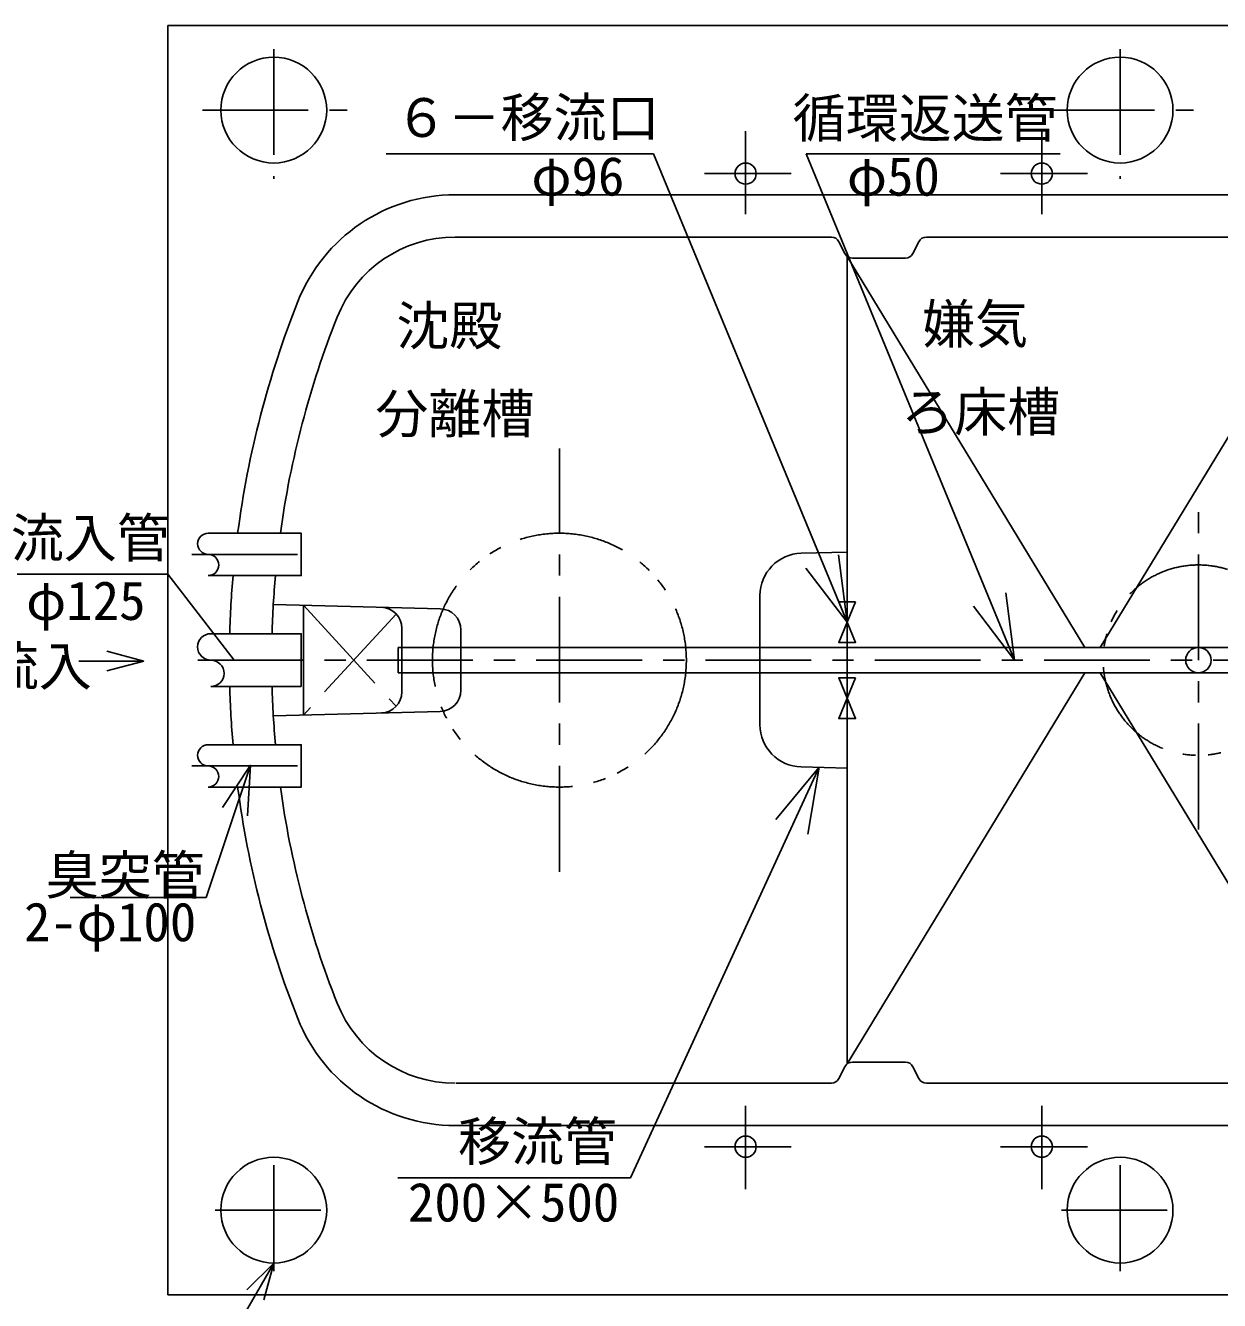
# Model space of a CAD drawing. Units: millimetres, scale not verified. Extents: x -14850 to 14850, y -10500 to 10500.
# Drawn here: x -10764 to -7942, y -1452 to 1561 of the extents above; entities that cross this region are included whole.
import ezdxf
from ezdxf.enums import TextEntityAlignment as Align

# ---------------------------------------------------------------- set-up
doc = ezdxf.new("R2010")
doc.units = ezdxf.units.MM
doc.header["$LTSCALE"] = 50
doc.linetypes.add('CHAIN1', pattern=[8, 5, -1, 1, -1])
doc.linetypes.add('DOUBLE_CHAIN1', pattern=[8.8, 5, -1, 0.6, -0.6, 0.6, -1])
for name, color, linetype, lineweight in [('0-0_空気管', 3, 'Continuous', 25), ('0-1_機器', 5, 'Continuous', 25), ('0-4_07', 7, 'Continuous', 25)]:
    doc.layers.add(name, color=color, linetype=linetype, lineweight=lineweight)
doc.styles.add('ＭＳ ゴシック', font='')
doc.styles.get('ＭＳ ゴシック').set_extended_font_data('MS Gothic')

msp = doc.modelspace()

# ---------------------------------------------------------------- linework, layer by layer
at = {"layer": '0-0_空気管'}
for p, q in [((-9280.26, 1258.39), (-9911.62, 1258.39)), ((-8822.33, 151.47), (-9280.26, 1258.39)), ((-8427.03, 61.47), (-8919.38, 1258.39)), ((-8919.38, 1258.39), (-8318.98, 1258.39)), ((-9748.69, 1061.47), (-8859.69, 1061.47)), ((-8634.97, 1061.47), (-7849.7, 1061.47)), ((-8841.81, 1050.41), (-8827.86, 1022.52)), ((-8666.81, 1022.52), (-8652.86, 1050.41)), ((-8822.33, -892.81), (-8822.33, 1015.74)), ((-8822.33, 1015.74), (-8260.57, 91.47)), ((-8809.97, 1011.46), (-8684.7, 1011.46)), ((-8224.1, 91.47), (-7662.33, 1015.74)), ((-8930.95, 314.02), (-8822.33, 316.86)), ((-10427.86, 264.68), (-10839.36, 264.68)), ((-10270.88, 61.47), (-10427.86, 264.68)), ((-9028.33, 214.05), (-9028.33, -91.12)), ((-10178.39, 193.07), (-9783.85, 182.74)), ((-10107.39, 191.21), (-10107.39, -68.28)), ((-9874.47, 136.41), (-9874.47, -13.47)), ((-9735.16, 132.76), (-9735.16, -9.83)), ((-9883.38, 91.47), (-9883.38, 31.47)), ((-9883.38, 91.47), (-7832.33, 91.47)), ((-10484.62, 59.28), (-10571.56, 82.57)), ((-10484.62, 59.28), (-10637.98, 59.28)), ((-10484.62, 59.28), (-10571.56, 35.98)), ((-7832.33, 31.47), (-9883.38, 31.47)), ((-8822.33, -892.81), (-8260.57, 31.47)), ((-8224.1, 31.47), (-7662.33, -892.81)), ((-10326.08, -1.03), (-10112.46, -1.03)), ((-9783.85, -59.81), (-10178.39, -70.14)), ((-10232.11, -187.03), (-10336.83, -499.88)), ((-8888.79, -191.85), (-9333.94, -1162.5)), ((-8930.95, -191.08), (-8822.33, -193.93)), ((-10336.83, -499.88), (-10658.72, -499.88)), ((-8841.81, -927.48), (-8827.86, -899.59)), ((-8809.97, -888.53), (-8684.7, -888.53)), ((-8666.81, -899.59), (-8652.86, -927.48)), ((-9746.69, -938.53), (-8859.69, -938.53)), ((-8634.97, -938.53), (-7849.7, -938.53)), ((-9333.94, -1162.5), (-9883.95, -1162.5))]:
    msp.add_line(p, q, dxfattribs=at)
at = {"layer": '0-0_空気管', "linetype": 'CHAIN1'}
for p, q in [((-9502.33, -438.53), (-9502.33, 561.47)), ((-7992.33, -338.53), (-7992.33, 461.47)), ((-10371.36, 311.47), (-10098.59, 311.47)), ((-10107.39, 191.21), (-9887.9, -47.57)), ((-9887.9, 170.5), (-10107.39, -68.28)), ((-10357.08, 61.47), (-6008.64, 61.47)), ((-10371.36, -188.53), (-10098.59, -188.53))]:
    msp.add_line(p, q, dxfattribs=at)
at = {"layer": '0-0_空気管'}
for points in [[(-9748.69, 1161.47), (-6969.26, 1161.47), (-6550.04, 1118.9)], [(-10332.33, 361.47), (-10112.46, 361.47), (-10112.46, 261.47), (-10332.33, 261.47)], [(-8919.68, 278.45), (-8822.33, 151.47), (-8843.15, 310.11)], [(-8524.12, 188.64), (-8427.03, 61.47), (-8447.52, 220.15)], [(-10112.46, -1.03), (-10112.46, 123.97), (-10326.08, 123.97)], [(-10332.33, -238.53), (-10112.46, -238.53), (-10112.46, -138.53), (-10332.33, -138.53)], [(-10239.45, -306.81), (-10232.11, -187.03), (-10298.35, -287.09)], [(-8915.58, -349.6), (-8888.79, -191.85), (-8990.86, -315.07)], [(-6550.04, -995.96), (-6969.26, -1038.53), (-9748.69, -1038.53)]]:
    msp.add_lwpolyline(points, dxfattribs=at)
for points in [[(-8802.33, 199.47), (-8842.33, 199.47), (-8802.33, 103.47), (-8842.33, 103.47)], [(-8802.33, 19.47), (-8842.33, 19.47), (-8802.33, -76.53), (-8842.33, -76.53)]]:
    msp.add_lwpolyline(points, close=True, dxfattribs=at)
at = {"layer": '0-0_空気管', "linetype": 'DOUBLE_CHAIN1'}
for centre, radius in [((-9502.33, 61.47), 300), ((-7992.33, 61.47), 225)]:
    msp.add_circle(centre, radius, dxfattribs=at)
at = {"layer": '0-0_空気管'}
msp.add_circle((-7992.33, 61.47), 30, dxfattribs=at)
for centre, radius, start, end in [((-9748.69, 761.47), 400, 90, 158.38171), ((-9748.69, 761.47), 300, 90, 158.38171), ((-8859.69, 1041.47), 20, 26.56387, 90), ((-8634.97, 1041.47), 20, 90, 153.43611), ((-8809.97, 1031.46), 20, 206.56387, 270), ((-8684.7, 1031.46), 20, 270, 333.43611), ((-7982.33, 61.47), 2300, 158.38171, 172.50528), ((-7982.33, 61.47), 2200, 158.38171, 172.16251), ((-10332.33, 336.47), 25, 90, 270), ((-10332.33, 286.47), 25, 270, 90), ((-8928.33, 214.05), 100, 91.5, 180), ((-7982.33, 61.47), 2300, 175.01144, 178.44286), ((-7982.33, 61.47), 2200, 174.78409, 178.37206), ((-9924.47, 136.41), 50, 0, 88.5), ((-9785.16, 132.76), 50, 0, 88.5), ((-10326.08, 92.72), 31.25, 90, 270), ((-10326.08, 30.22), 31.25, 270, 90), ((-7982.33, 61.47), 2300, 181.55713, 184.98854), ((-7982.33, 61.47), 2200, 181.62793, 185.2159), ((-9924.47, -13.47), 50, 271.5, 0), ((-9785.16, -9.83), 50, 271.5, 0), ((-8928.33, -91.12), 100, 180, 268.5), ((-10332.33, -163.53), 25, 90, 270), ((-10332.33, -213.53), 25, 270, 90), ((-7982.33, 61.47), 2300, 187.49471, 201.61827), ((-7982.33, 61.47), 2200, 187.83748, 201.61827), ((-9748.69, -638.53), 300, 201.61827, 270), ((-9748.69, -638.53), 400, 201.61827, 270), ((-8809.97, -908.53), 20, 90, 153.43611), ((-8684.7, -908.53), 20, 26.56387, 90), ((-8859.69, -918.53), 20, 270, 333.43611), ((-8634.97, -918.53), 20, 206.56387, 270)]:
    msp.add_arc(centre, radius, start, end, dxfattribs=at)
at = {"layer": '0-1_機器', "color": 2}
for p, q in [((-10427.33, -1438.53), (-10427.33, 1561.47)), ((-10427.33, 1561.47), (-5927.33, 1561.47))]:
    msp.add_line(p, q, dxfattribs=at)
at = {"layer": '0-1_機器', "color": 2, "linetype": 'CHAIN1'}
for p, q in [((-10177.33, 1505.42), (-10177.33, 1199.4)), ((-8177.33, 1505.42), (-8177.33, 1199.4)), ((-10345.83, 1361.47), (-10003.61, 1361.47)), ((-8345.83, 1361.47), (-8003.61, 1361.47)), ((-10177.33, -1382.49), (-10177.33, -1089.34)), ((-8177.33, -1382.49), (-8177.33, -1089.34)), ((-10315.76, -1238.53), (-10029.08, -1238.53)), ((-8315.76, -1238.53), (-8029.08, -1238.53))]:
    msp.add_line(p, q, dxfattribs=at)
at = {"layer": '0-1_機器', "color": 4}
for q in [(-10376.11, -1707.82), (-10240.97, -1427.17), (-10200.63, -1450.47)]:
    msp.add_line((-10177.33, -1363.53), q, dxfattribs=at)
at = {"layer": '0-1_機器', "color": 2}
msp.add_lwpolyline([(-10427.33, -1438.53), (-5927.33, -1438.53), (-5927.33, 1561.47)], dxfattribs=at)
for centre in [(-10177.33, 1361.47), (-8177.33, 1361.47), (-10177.33, -1238.53), (-8177.33, -1238.53)]:
    msp.add_circle(centre, 125, dxfattribs=at)
at = {"layer": '0-4_07'}
for p, q in [((-9062.33, 1311.67), (-9062.33, 1115.19)), ((-8362.33, 1311.67), (-8362.33, 1115.19)), ((-9159.66, 1211.47), (-8954.51, 1211.47)), ((-8459.66, 1211.47), (-8254.51, 1211.47)), ((-9062.33, -1188.74), (-9062.33, -992.26)), ((-8362.33, -1188.74), (-8362.33, -992.26)), ((-9159.66, -1088.53), (-8954.51, -1088.53)), ((-8459.66, -1088.53), (-8254.51, -1088.53))]:
    msp.add_line(p, q, dxfattribs=at)
for centre in [(-9062.33, 1211.47), (-8362.33, 1211.47), (-9062.33, -1088.53), (-8362.33, -1088.53)]:
    msp.add_circle(centre, 25, dxfattribs=at)

# ---------------------------------------------------------------- texts
at = {"layer": '0-0_空気管', "color": 4, "style": 'ＭＳ ゴシック'}
for s, p in [('６－移流口', (-9891.66, 1270.52)), ('循環返送管', (-8951.09, 1269.18)), ('φ96', (-9568.62, 1131.9)), ('φ50', (-8822.93, 1131.67)), ('沈殿', (-9887.79, 778.56)), ('嫌気', (-8645.13, 782.81)), ('分離槽', (-9937.23, 570.56)), ('ろ床槽', (-8694.57, 574.81)), ('流入管', (-10798.71, 277.13)), ('φ125', (-10762.66, 128.93)), ('流入', (-10857.79, -26.27)), ('臭突管', (-10716.46, -519.86)), ('2-φ100', (-10767.58, -630.46)), ('移流管', (-9741.83, -1149.42)), ('200×500', (-9860.36, -1292.96))]:
    msp.add_text(s, height=91.79, dxfattribs=at).set_placement(p, align=Align.BOTTOM_LEFT)

doc.saveas('drawing.dxf')
